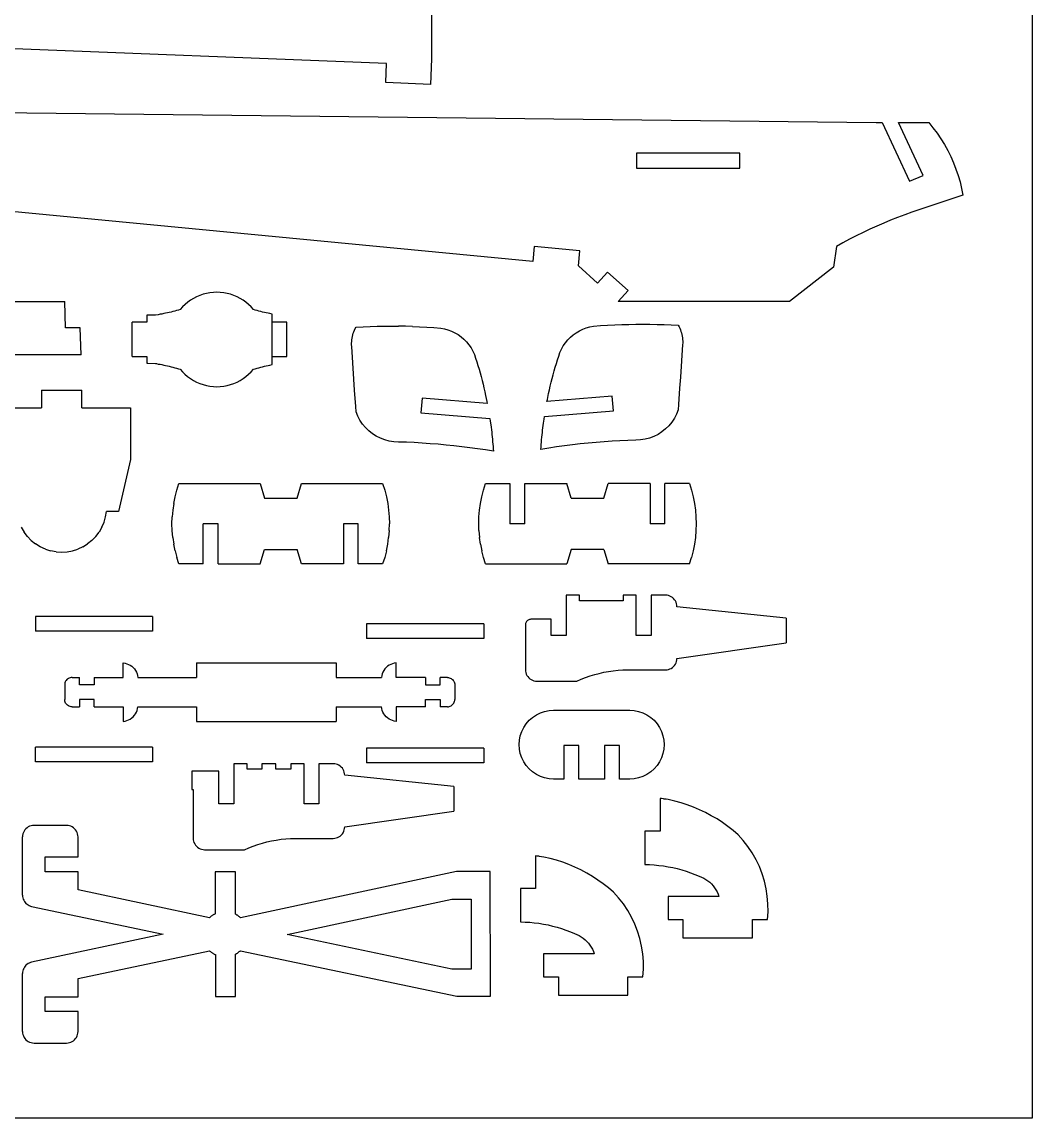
# Model space of a CAD drawing. Extents: x -291 to 291, y -218 to 218.
# Drawn here: x 83.9 to 290.6, y -217.8 to 6.7 of the extents above; entities that cross this region are included whole.
import ezdxf

# ---------------------------------------------------------------- set-up
doc = ezdxf.new("R2010")
doc.units = 0
doc.header["$MEASUREMENT"] = 0
doc.layers.get('0').update_dxf_attribs({"linetype": 'CONTINUOUS'})

msp = doc.modelspace()

# ---------------------------------------------------------------- linework, layer by layer
for p, q in [((290.58, 217.75), (290.58, -217.75)), ((167.69, 29.18), (167.69, -0.9)), ((158.49, -1.84), (-33.86, 5.8)), ((158.33, -5.76), (158.49, -1.84)), ((167.69, -0.9), (167.48, -6.12)), ((167.48, -6.12), (158.33, -5.76)), ((-23.61, -10.68), (258.7, -13.94)), ((258.7, -13.94), (259.88, -13.94)), ((259.88, -13.94), (265.48, -25.97)), ((263.22, -13.94), (269.42, -13.94)), ((268.28, -24.81), (263.22, -13.94)), ((269.42, -13.94), (270.3, -15.01)), ((270.3, -15.01), (271.13, -16.12)), ((271.13, -16.12), (271.92, -17.26)), ((271.92, -17.26), (272.64, -18.44)), ((272.64, -18.44), (273.32, -19.66)), ((273.32, -19.66), (273.94, -20.9)), ((209.65, -20.21), (209.65, -23.27)), ((230.8, -20.21), (209.65, -20.21)), ((230.8, -23.27), (230.8, -20.21)), ((273.94, -20.9), (274.5, -22.17)), ((274.5, -22.17), (275.01, -23.46)), ((209.65, -23.27), (230.8, -23.27)), ((275.01, -23.46), (275.46, -24.77)), ((265.48, -25.97), (268.28, -24.81)), ((275.46, -24.77), (275.84, -26.1)), ((275.84, -26.1), (276.17, -27.45)), ((188.39, -42.38), (29.76, -27.18)), ((276.44, -28.81), (267.42, -31.81)), ((276.17, -27.45), (276.44, -28.81)), ((263.07, -33.37), (261.63, -33.94)), ((264.51, -32.83), (263.07, -33.37)), ((265.96, -32.31), (264.51, -32.83)), ((267.42, -31.81), (265.96, -32.31)), ((257.39, -35.78), (256, -36.43)), ((258.8, -35.14), (257.39, -35.78)), ((260.21, -34.53), (258.8, -35.14)), ((261.63, -33.94), (260.21, -34.53)), ((253.24, -37.82), (251.88, -38.54)), ((254.61, -37.11), (253.24, -37.82)), ((256, -36.43), (254.61, -37.11)), ((188.68, -39.34), (188.39, -42.38)), ((198.04, -40.23), (188.68, -39.34)), ((197.75, -43.28), (198.04, -40.23)), ((250.53, -39.28), (249.93, -43.57)), ((251.88, -38.54), (250.53, -39.28)), ((201.68, -46.81), (197.75, -43.28)), ((203.72, -44.54), (201.68, -46.81)), ((207.92, -48.31), (203.72, -44.54)), ((249.93, -43.57), (240.93, -50.59)), ((120.25, -49.32), (119.6, -49.6)), ((120.93, -49.09), (120.25, -49.32)), ((121.62, -48.91), (120.93, -49.09)), ((122.32, -48.78), (121.62, -48.91)), ((123.03, -48.7), (122.32, -48.78)), ((123.74, -48.67), (123.03, -48.7)), ((124.46, -48.7), (123.74, -48.67)), ((125.17, -48.78), (124.46, -48.7)), ((125.87, -48.91), (125.17, -48.78)), ((126.56, -49.09), (125.87, -48.91)), ((127.23, -49.32), (126.56, -49.09)), ((127.89, -49.6), (127.23, -49.32)), ((205.87, -50.59), (207.92, -48.31)), ((59.82, -50.56), (92.63, -50.6)), ((92.79, -55.97), (92.63, -50.6)), ((117.24, -51.19), (116.73, -51.69)), ((117.78, -50.73), (117.24, -51.19)), ((118.36, -50.31), (117.78, -50.73)), ((118.97, -49.93), (118.36, -50.31)), ((119.6, -49.6), (118.97, -49.93)), ((128.52, -49.93), (127.89, -49.6)), ((129.13, -50.31), (128.52, -49.93)), ((129.7, -50.73), (129.13, -50.31)), ((130.25, -51.19), (129.7, -50.73)), ((130.76, -51.69), (130.25, -51.19)), ((240.93, -50.59), (205.87, -50.59)), ((109.64, -53.36), (109.44, -53.38)), ((109.44, -53.38), (109.44, -54.81)), ((111.2, -53.35), (109.64, -53.36)), ((111.75, -53.27), (111.2, -53.35)), ((112.13, -53.2), (111.75, -53.27)), ((112.51, -53.14), (112.13, -53.2)), ((112.89, -53.06), (112.51, -53.14)), ((113.27, -52.99), (112.89, -53.06)), ((113.64, -52.91), (113.27, -52.99)), ((114.02, -52.82), (113.64, -52.91)), ((114.39, -52.73), (114.02, -52.82)), ((114.77, -52.64), (114.39, -52.73)), ((115.14, -52.54), (114.77, -52.64)), ((115.51, -52.44), (115.14, -52.54)), ((115.88, -52.33), (115.51, -52.44)), ((116.25, -52.22), (115.88, -52.33)), ((116.73, -51.69), (116.25, -52.22)), ((131.23, -52.22), (130.76, -51.69)), ((131.6, -52.33), (131.23, -52.22)), ((131.97, -52.44), (131.6, -52.33)), ((132.34, -52.54), (131.97, -52.44)), ((132.72, -52.64), (132.34, -52.54)), ((133.09, -52.73), (132.72, -52.64)), ((133.47, -52.82), (133.09, -52.73)), ((133.84, -52.91), (133.47, -52.82)), ((134.22, -52.99), (133.84, -52.91)), ((134.6, -53.06), (134.22, -52.99)), ((135.07, -53.15), (134.6, -53.06)), ((135.07, -54.81), (135.07, -53.15)), ((95.8, -55.98), (92.79, -55.97)), ((95.96, -61.52), (95.8, -55.98)), ((109.44, -54.81), (106.44, -54.81)), ((106.44, -61.86), (106.44, -54.81)), ((138.07, -54.81), (135.07, -54.81)), ((135.07, -61.86), (135.07, -54.81)), ((138.07, -61.86), (138.07, -54.81)), ((152.07, -56.12), (152.23, -55.82)), ((152.23, -55.82), (153.68, -55.75)), ((153.68, -55.75), (155.12, -55.69)), ((155.12, -55.69), (156.57, -55.65)), ((156.57, -55.65), (158.01, -55.63)), ((158.01, -55.63), (159.46, -55.62)), ((159.46, -55.62), (160.91, -55.63)), ((162.35, -55.65), (160.91, -55.63)), ((163.8, -55.69), (162.35, -55.65)), ((163.8, -55.69), (165.24, -55.75)), ((165.24, -55.75), (166.69, -55.82)), ((166.69, -55.82), (168.13, -55.91)), ((168.13, -55.91), (169.57, -56.02)), ((169.57, -56.02), (170.32, -56.16)), ((198.64, -56.24), (199.35, -55.97)), ((199.35, -55.97), (200.08, -55.77)), ((200.08, -55.77), (200.83, -55.63)), ((200.83, -55.63), (202.27, -55.52)), ((202.27, -55.52), (203.72, -55.43)), ((203.72, -55.43), (205.16, -55.36)), ((205.16, -55.36), (206.61, -55.3)), ((206.61, -55.3), (208.05, -55.26)), ((208.05, -55.26), (209.5, -55.23)), ((209.5, -55.23), (210.94, -55.23)), ((210.94, -55.23), (212.39, -55.23)), ((212.39, -55.23), (213.84, -55.26)), ((213.84, -55.26), (215.28, -55.3)), ((215.28, -55.3), (216.73, -55.35)), ((216.73, -55.35), (218.17, -55.43)), ((218.17, -55.43), (218.33, -55.73)), ((218.33, -55.73), (218.48, -56.04)), ((218.48, -56.04), (218.61, -56.36)), ((151.37, -58.42), (151.42, -58.08)), ((151.42, -58.08), (151.49, -57.74)), ((151.49, -57.74), (151.57, -57.41)), ((151.57, -57.41), (151.67, -57.08)), ((151.67, -57.08), (151.79, -56.75)), ((151.79, -56.75), (151.92, -56.43)), ((151.92, -56.43), (152.07, -56.12)), ((170.32, -56.16), (171.05, -56.36)), ((171.05, -56.36), (171.77, -56.63)), ((171.77, -56.63), (172.45, -56.96)), ((172.45, -56.96), (173.11, -57.35)), ((173.11, -57.35), (173.73, -57.79)), ((173.73, -57.79), (174.31, -58.29)), ((174.31, -58.29), (174.84, -58.83)), ((195.56, -58.44), (196.1, -57.89)), ((196.1, -57.89), (196.68, -57.4)), ((196.68, -57.4), (197.3, -56.96)), ((197.3, -56.96), (197.95, -56.57)), ((197.95, -56.57), (198.64, -56.24)), ((218.61, -56.36), (218.73, -56.69)), ((218.73, -56.69), (218.83, -57.02)), ((218.83, -57.02), (218.92, -57.35)), ((218.92, -57.35), (218.98, -57.69)), ((218.98, -57.69), (219.03, -58.03)), ((219.03, -58.03), (219.07, -58.38)), ((151.32, -59.11), (151.34, -58.77)), ((151.32, -59.46), (151.32, -59.11)), ((151.34, -59.8), (151.32, -59.46)), ((151.34, -58.77), (151.37, -58.42)), ((151.57, -63.14), (151.34, -59.8)), ((174.84, -58.83), (175.32, -59.42)), ((175.32, -59.42), (175.76, -60.04)), ((175.76, -60.04), (176.13, -60.71)), ((193.96, -61.01), (194.27, -60.31)), ((194.27, -60.31), (194.65, -59.65)), ((194.65, -59.65), (195.08, -59.02)), ((195.08, -59.02), (195.56, -58.44)), ((219.07, -59.41), (218.83, -62.75)), ((219.07, -58.38), (219.09, -58.72)), ((219.09, -59.07), (219.07, -59.41)), ((219.09, -58.72), (219.09, -59.07)), ((95.96, -61.52), (56.5, -61.48)), ((106.44, -61.86), (109.44, -61.86)), ((109.44, -61.86), (109.44, -63.19)), ((135.07, -63.48), (135.07, -61.86)), ((135.07, -61.86), (138.07, -61.86)), ((176.13, -60.71), (176.45, -61.4)), ((176.45, -61.4), (176.7, -62.15)), ((176.7, -62.15), (176.94, -62.91)), ((193.23, -63.28), (193.46, -62.52)), ((193.46, -62.52), (193.71, -61.76)), ((193.71, -61.76), (193.96, -61.01)), ((218.83, -62.75), (218.61, -66.09)), ((109.44, -63.19), (109.65, -63.23)), ((109.65, -63.23), (111.2, -63.24)), ((111.2, -63.24), (111.41, -63.29)), ((111.41, -63.29), (111.75, -63.37)), ((111.75, -63.37), (112.13, -63.43)), ((112.13, -63.43), (112.51, -63.5)), ((112.51, -63.5), (112.89, -63.58)), ((112.89, -63.58), (113.26, -63.65)), ((113.26, -63.65), (113.64, -63.74)), ((113.64, -63.74), (114.02, -63.83)), ((114.02, -63.83), (114.39, -63.92)), ((114.39, -63.92), (114.77, -64.01)), ((114.77, -64.01), (115.14, -64.12)), ((115.14, -64.12), (115.51, -64.22)), ((115.51, -64.22), (115.88, -64.33)), ((115.88, -64.33), (116.25, -64.45)), ((116.25, -64.45), (116.72, -64.98)), ((116.72, -64.98), (117.23, -65.48)), ((130.26, -65.48), (130.77, -64.98)), ((130.77, -64.98), (131.24, -64.45)), ((131.24, -64.45), (131.61, -64.33)), ((131.61, -64.33), (131.98, -64.22)), ((131.98, -64.22), (132.35, -64.12)), ((132.35, -64.12), (132.72, -64.01)), ((132.72, -64.01), (133.09, -63.92)), ((133.09, -63.92), (133.47, -63.83)), ((133.47, -63.83), (133.84, -63.74)), ((133.84, -63.74), (134.22, -63.65)), ((134.22, -63.65), (134.6, -63.58)), ((134.6, -63.58), (135.07, -63.48)), ((151.8, -66.48), (151.57, -63.14)), ((176.94, -62.91), (177.17, -63.67)), ((177.17, -63.67), (177.4, -64.43)), ((177.4, -64.43), (177.62, -65.2)), ((192.57, -65.57), (192.79, -64.8)), ((192.79, -64.8), (193, -64.04)), ((193, -64.04), (193.23, -63.28)), ((117.23, -65.48), (117.77, -65.94)), ((117.77, -65.94), (118.35, -66.36)), ((118.35, -66.36), (118.96, -66.74)), ((118.96, -66.74), (119.59, -67.07)), ((119.59, -67.07), (120.25, -67.35)), ((127.24, -67.35), (127.89, -67.07)), ((127.89, -67.07), (128.53, -66.74)), ((128.53, -66.74), (129.13, -66.36)), ((129.13, -66.36), (129.71, -65.94)), ((129.71, -65.94), (130.26, -65.48)), ((151.95, -68.71), (151.8, -66.48)), ((177.62, -65.2), (177.83, -65.96)), ((177.83, -65.96), (178.03, -66.73)), ((178.03, -66.73), (178.23, -67.5)), ((191.99, -67.88), (192.18, -67.11)), ((192.18, -67.11), (192.37, -66.34)), ((192.37, -66.34), (192.57, -65.57)), ((218.61, -66.09), (218.46, -68.31)), ((87.85, -68.71), (96.12, -68.71)), ((87.85, -68.71), (87.85, -72.37)), ((96.12, -72.37), (96.12, -68.71)), ((120.25, -67.35), (120.93, -67.59)), ((120.93, -67.59), (121.62, -67.77)), ((121.62, -67.77), (122.32, -67.9)), ((122.32, -67.9), (123.03, -67.98)), ((123.03, -67.98), (123.74, -68.01)), ((123.74, -68.01), (124.46, -67.98)), ((124.46, -67.98), (125.17, -67.9)), ((125.17, -67.9), (125.87, -67.77)), ((125.87, -67.77), (126.56, -67.59)), ((126.56, -67.59), (127.24, -67.35)), ((152.16, -72.04), (151.95, -68.71)), ((178.23, -67.5), (178.41, -68.27)), ((178.41, -68.27), (178.59, -69.05)), ((178.59, -69.05), (178.76, -69.82)), ((191.39, -70.63), (191.64, -69.43)), ((191.64, -69.43), (191.81, -68.66)), ((191.81, -68.66), (191.99, -67.88)), ((218.46, -68.31), (218.24, -71.65)), ((165.75, -70.35), (165.5, -73.36)), ((179.1, -71.44), (165.75, -70.35)), ((178.76, -69.82), (179.02, -71.02)), ((179.02, -71.02), (179.1, -71.44)), ((204.66, -69.96), (191.3, -71.05)), ((191.3, -71.05), (191.39, -70.63)), ((204.91, -72.97), (204.66, -69.96)), ((218.24, -71.65), (218.17, -72.77)), ((77.88, -72.37), (87.85, -72.37)), ((96.12, -72.37), (106.08, -72.37)), ((106.08, -72.37), (106.08, -82.95)), ((152.23, -73.16), (152.16, -72.04)), ((152.58, -74.04), (152.23, -73.16)), ((153.02, -74.88), (152.58, -74.04)), ((165.5, -73.36), (179.63, -74.52)), ((190.78, -74.13), (204.91, -72.97)), ((217.82, -73.65), (217.38, -74.48)), ((218.17, -72.77), (217.82, -73.65)), ((153.55, -75.67), (153.02, -74.88)), ((154.15, -76.4), (153.55, -75.67)), ((179.63, -74.52), (179.71, -75.08)), ((179.71, -75.08), (179.81, -75.84)), ((179.81, -75.84), (179.87, -76.33)), ((190.47, -76.43), (190.53, -75.94)), ((190.53, -75.94), (190.6, -75.45)), ((190.6, -75.45), (190.7, -74.68)), ((190.7, -74.68), (190.78, -74.13)), ((216.25, -76), (215.58, -76.67)), ((216.86, -75.27), (216.25, -76)), ((217.38, -74.48), (216.86, -75.27)), ((154.83, -77.06), (154.15, -76.4)), ((155.57, -77.65), (154.83, -77.06)), ((156.37, -78.16), (155.57, -77.65)), ((157.22, -78.58), (156.37, -78.16)), ((179.87, -76.33), (179.93, -76.82)), ((179.93, -76.82), (179.99, -77.31)), ((179.99, -77.31), (180.04, -77.8)), ((180.04, -77.8), (180.1, -78.29)), ((180.1, -78.29), (180.14, -78.78)), ((190.22, -78.87), (190.26, -78.38)), ((190.26, -78.38), (190.31, -77.89)), ((190.31, -77.89), (190.36, -77.4)), ((190.36, -77.4), (190.41, -76.92)), ((190.41, -76.92), (190.47, -76.43)), ((212.3, -78.52), (211.38, -78.76)), ((213.19, -78.19), (212.3, -78.52)), ((214.04, -77.77), (213.19, -78.19)), ((214.84, -77.26), (214.04, -77.77)), ((215.58, -76.67), (214.84, -77.26)), ((158.1, -78.91), (157.22, -78.58)), ((159.02, -79.15), (158.1, -78.91)), ((159.96, -79.29), (159.02, -79.15)), ((160.9, -79.34), (159.96, -79.29)), ((162.53, -79.39), (160.9, -79.34)), ((164.16, -79.47), (162.53, -79.39)), ((165.78, -79.57), (164.16, -79.47)), ((167.41, -79.68), (165.78, -79.57)), ((169.03, -79.81), (167.41, -79.68)), ((170.65, -79.96), (169.03, -79.81)), ((172.27, -80.13), (170.65, -79.96)), ((173.89, -80.31), (172.27, -80.13)), ((175.5, -80.51), (173.89, -80.31)), ((177.12, -80.73), (175.5, -80.51)), ((178.73, -80.97), (177.12, -80.73)), ((180.14, -78.78), (180.19, -79.27)), ((180.19, -79.27), (180.23, -79.76)), ((180.23, -79.76), (180.27, -80.25)), ((180.27, -80.25), (180.3, -80.74)), ((180.3, -80.74), (180.34, -81.23)), ((190.07, -80.84), (190.1, -80.35)), ((191.68, -80.58), (190.07, -80.84)), ((190.1, -80.35), (190.14, -79.85)), ((190.14, -79.85), (190.18, -79.36)), ((190.18, -79.36), (190.22, -78.87)), ((193.29, -80.34), (191.68, -80.58)), ((194.9, -80.12), (193.29, -80.34)), ((196.52, -79.92), (194.9, -80.12)), ((198.13, -79.73), (196.52, -79.92)), ((199.75, -79.57), (198.13, -79.73)), ((201.38, -79.42), (199.75, -79.57)), ((203, -79.29), (201.38, -79.42)), ((204.62, -79.18), (203, -79.29)), ((206.25, -79.08), (204.62, -79.18)), ((207.87, -79), (206.25, -79.08)), ((209.5, -78.94), (207.87, -79)), ((210.45, -78.9), (209.5, -78.94)), ((211.38, -78.76), (210.45, -78.9)), ((106.08, -82.95), (103.62, -93.54)), ((180.34, -81.23), (178.73, -80.97)), ((115.19, -90.54), (115.53, -89.19)), ((115.53, -89.19), (115.95, -87.86)), ((115.95, -87.86), (132.59, -87.86)), ((132.59, -87.86), (133.48, -90.81)), ((140.16, -90.81), (141.04, -87.86)), ((141.04, -87.86), (157.68, -87.86)), ((157.68, -87.86), (158.1, -89.19)), ((158.1, -89.19), (158.45, -90.54)), ((177.95, -90.54), (178.3, -89.19)), ((178.3, -89.19), (178.71, -87.86)), ((178.71, -87.86), (183.71, -87.86)), ((183.71, -87.86), (183.71, -96.09)), ((186.76, -96.09), (186.76, -87.86)), ((186.76, -87.86), (195.36, -87.86)), ((196.24, -90.81), (195.36, -87.86)), ((202.92, -90.81), (203.8, -87.86)), ((212.4, -87.86), (203.8, -87.86)), ((212.4, -87.86), (212.4, -96.09)), ((215.45, -96.09), (215.45, -87.86)), ((220.45, -87.86), (215.45, -87.86)), ((220.45, -87.86), (220.86, -89.19)), ((220.86, -89.19), (221.21, -90.54)), ((114.92, -91.91), (114.73, -93.3)), ((114.92, -91.91), (115.19, -90.54)), ((133.48, -90.81), (140.16, -90.81)), ((158.45, -90.54), (158.72, -91.91)), ((158.72, -91.91), (158.91, -93.3)), ((177.49, -93.3), (177.68, -91.91)), ((177.68, -91.91), (177.95, -90.54)), ((196.24, -90.81), (202.92, -90.81)), ((221.21, -90.54), (221.48, -91.91)), ((221.48, -91.91), (221.67, -93.3)), ((100.97, -94.66), (101.15, -93.54)), ((103.62, -93.54), (101.15, -93.54)), ((114.73, -93.3), (114.61, -94.69)), ((158.91, -93.3), (159.02, -94.69)), ((177.37, -94.69), (177.49, -93.3)), ((221.67, -93.3), (221.79, -94.69)), ((100.22, -96.8), (100.66, -95.75)), ((100.66, -95.75), (100.97, -94.66)), ((114.57, -96.08), (114.61, -94.69)), ((114.61, -97.48), (114.57, -96.08)), ((124, -96.07), (120.95, -96.07)), ((120.95, -104.31), (120.95, -96.07)), ((124, -104.31), (124, -96.07)), ((149.64, -96.07), (149.64, -104.31)), ((152.69, -96.07), (149.64, -96.07)), ((152.69, -104.31), (152.69, -96.07)), ((159.02, -94.69), (159.06, -96.08)), ((159.02, -97.48), (159.06, -96.08)), ((177.33, -96.08), (177.37, -94.69)), ((177.37, -97.48), (177.33, -96.08)), ((186.76, -96.09), (183.71, -96.09)), ((215.45, -96.09), (212.4, -96.09)), ((221.79, -94.69), (221.83, -96.08)), ((221.83, -96.08), (221.79, -97.48)), ((83.73, -96.8), (84.3, -97.78)), ((84.98, -98.68), (84.3, -97.78)), ((84.98, -98.68), (85.77, -99.5)), ((98.18, -99.5), (98.97, -98.68)), ((98.97, -98.68), (99.65, -97.78)), ((100.22, -96.8), (99.65, -97.78)), ((114.73, -98.87), (114.61, -97.48)), ((159.02, -97.48), (158.91, -98.87)), ((177.37, -97.48), (177.49, -98.87)), ((221.79, -97.48), (221.67, -98.87)), ((85.77, -99.5), (86.65, -100.21)), ((87.62, -100.8), (86.65, -100.21)), ((88.65, -101.28), (87.62, -100.8)), ((96.33, -100.8), (95.3, -101.28)), ((96.33, -100.8), (97.3, -100.21)), ((98.18, -99.5), (97.3, -100.21)), ((114.73, -98.87), (114.92, -100.25)), ((115.19, -101.62), (114.92, -100.25)), ((158.45, -101.62), (158.72, -100.25)), ((158.72, -100.25), (158.91, -98.87)), ((177.68, -100.25), (177.49, -98.87)), ((177.68, -100.25), (177.95, -101.62)), ((221.48, -100.25), (221.21, -101.62)), ((221.67, -98.87), (221.48, -100.25)), ((88.65, -101.28), (89.73, -101.62)), ((90.84, -101.83), (89.73, -101.62)), ((90.84, -101.83), (91.98, -101.9)), ((91.98, -101.9), (93.11, -101.83)), ((93.11, -101.83), (94.22, -101.62)), ((94.22, -101.62), (95.3, -101.28)), ((115.19, -101.62), (115.53, -102.98)), ((115.95, -104.31), (115.53, -102.98)), ((132.59, -104.31), (133.48, -101.35)), ((133.48, -101.35), (140.16, -101.35)), ((141.04, -104.31), (140.16, -101.35)), ((158.1, -102.98), (157.68, -104.31)), ((158.45, -101.62), (158.1, -102.98)), ((178.3, -102.98), (177.95, -101.62)), ((178.71, -104.31), (178.3, -102.98)), ((196.24, -101.35), (195.36, -104.31)), ((202.92, -101.35), (196.24, -101.35)), ((202.92, -101.35), (203.8, -104.31)), ((220.45, -104.31), (220.86, -102.98)), ((221.21, -101.62), (220.86, -102.98)), ((120.95, -104.31), (115.95, -104.31)), ((124, -104.31), (132.59, -104.31)), ((149.64, -104.31), (141.04, -104.31)), ((157.68, -104.31), (152.69, -104.31)), ((178.71, -104.31), (195.36, -104.31)), ((220.45, -104.31), (203.8, -104.31)), ((197.94, -110.7), (195.22, -110.7)), ((195.22, -110.7), (195.22, -118.93)), ((197.94, -111.85), (197.94, -110.7)), ((206.87, -111.85), (197.94, -111.85)), ((209.59, -110.7), (206.87, -110.7)), ((206.87, -110.7), (206.87, -111.85)), ((209.59, -118.93), (209.59, -110.7)), ((215.56, -110.7), (212.62, -110.7)), ((212.62, -110.7), (212.62, -118.93)), ((215.87, -110.72), (215.56, -110.7)), ((216.17, -110.78), (215.87, -110.72)), ((216.46, -110.88), (216.17, -110.78)), ((216.74, -111.02), (216.46, -110.88)), ((216.99, -111.19), (216.74, -111.02)), ((217.22, -111.39), (216.99, -111.19)), ((217.43, -111.62), (217.22, -111.39)), ((217.6, -111.88), (217.43, -111.62)), ((217.73, -112.15), (217.6, -111.88)), ((217.83, -112.44), (217.73, -112.15)), ((217.89, -112.74), (217.83, -112.44)), ((217.91, -113.05), (217.89, -112.74)), ((240.24, -115.4), (217.91, -113.05)), ((110.61, -115.05), (86.61, -115.05)), ((86.61, -115.05), (86.61, -118.05)), ((110.61, -115.05), (110.61, -118.05)), ((178.36, -116.55), (154.36, -116.55)), ((154.36, -116.55), (154.36, -119.55)), ((178.36, -116.55), (178.36, -119.55)), ((186.9, -116.62), (186.89, -116.75)), ((186.93, -116.47), (186.9, -116.62)), ((186.98, -116.33), (186.93, -116.47)), ((187.04, -116.2), (186.98, -116.33)), ((187.12, -116.08), (187.04, -116.2)), ((187.22, -115.97), (187.12, -116.08)), ((187.33, -115.87), (187.22, -115.97)), ((187.46, -115.79), (187.33, -115.87)), ((187.59, -115.72), (187.46, -115.79)), ((187.73, -115.67), (187.59, -115.72)), ((187.87, -115.65), (187.73, -115.67)), ((188.02, -115.64), (187.87, -115.65)), ((192.18, -115.64), (188.02, -115.64)), ((192.18, -118.93), (192.18, -115.64)), ((240.24, -115.4), (240.24, -120.44)), ((110.61, -118.05), (86.61, -118.05)), ((186.89, -116.75), (186.89, -125.95)), ((195.22, -118.93), (192.18, -118.93)), ((212.62, -118.93), (209.59, -118.93)), ((178.36, -119.55), (154.36, -119.55)), ((217.91, -123.64), (240.24, -120.44)), ((104.61, -124.55), (104.98, -124.61)), ((104.61, -127.55), (104.61, -124.55)), ((104.98, -124.61), (105.35, -124.72)), ((105.35, -124.72), (105.7, -124.86)), ((105.7, -124.86), (106.04, -125.04)), ((106.04, -125.04), (106.35, -125.26)), ((106.35, -125.26), (106.64, -125.52)), ((106.64, -125.52), (106.89, -125.8)), ((119.56, -124.55), (148.19, -124.55)), ((119.56, -124.55), (119.56, -127.55)), ((148.19, -124.55), (148.19, -127.55)), ((158.4, -125.52), (158.15, -125.8)), ((158.69, -125.26), (158.4, -125.52)), ((159, -125.04), (158.69, -125.26)), ((159.34, -124.86), (159, -125.04)), ((159.69, -124.72), (159.34, -124.86)), ((160.06, -124.61), (159.69, -124.72)), ((160.43, -124.55), (160.06, -124.61)), ((160.43, -127.55), (160.43, -124.55)), ((216.74, -125.68), (216.99, -125.51)), ((216.99, -125.51), (217.22, -125.3)), ((217.22, -125.3), (217.43, -125.07)), ((217.43, -125.07), (217.6, -124.82)), ((217.6, -124.82), (217.73, -124.54)), ((217.73, -124.54), (217.83, -124.25)), ((217.83, -124.25), (217.89, -123.95)), ((217.89, -123.95), (217.91, -123.64)), ((93.19, -127.86), (93.05, -127.99)), ((93.36, -127.75), (93.19, -127.86)), ((93.53, -127.66), (93.36, -127.75)), ((93.72, -127.6), (93.53, -127.66)), ((93.91, -127.56), (93.72, -127.6)), ((94.11, -127.55), (93.91, -127.56)), ((94.11, -127.55), (95.61, -127.55)), ((95.61, -129.05), (95.61, -127.55)), ((98.61, -127.55), (104.61, -127.55)), ((98.61, -127.55), (98.61, -129.05)), ((106.89, -125.8), (107.11, -126.12)), ((107.11, -126.12), (107.29, -126.45)), ((107.29, -126.45), (107.44, -126.8)), ((107.44, -126.8), (107.54, -127.17)), ((107.54, -127.17), (107.61, -127.55)), ((107.61, -127.55), (119.56, -127.55)), ((148.19, -127.55), (157.43, -127.55)), ((157.5, -127.17), (157.43, -127.55)), ((157.6, -126.8), (157.5, -127.17)), ((157.74, -126.45), (157.6, -126.8)), ((157.93, -126.12), (157.74, -126.45)), ((158.15, -125.8), (157.93, -126.12)), ((166.43, -127.55), (160.43, -127.55)), ((166.43, -127.55), (166.43, -129.05)), ((170.93, -127.55), (169.43, -127.55)), ((169.43, -129.05), (169.43, -127.55)), ((170.93, -127.55), (171.13, -127.56)), ((171.13, -127.56), (171.32, -127.6)), ((171.32, -127.6), (171.51, -127.66)), ((171.51, -127.66), (171.68, -127.75)), ((171.68, -127.75), (171.85, -127.86)), ((171.85, -127.86), (171.99, -127.99)), ((186.89, -125.95), (186.91, -126.26)), ((186.91, -126.26), (186.97, -126.56)), ((186.97, -126.56), (187.07, -126.85)), ((187.07, -126.85), (187.21, -127.12)), ((187.21, -127.12), (187.38, -127.38)), ((187.38, -127.38), (187.58, -127.61)), ((187.58, -127.61), (187.81, -127.81)), ((187.81, -127.81), (188.07, -127.98)), ((197.41, -128.3), (198.31, -127.91)), ((198.31, -127.91), (199.21, -127.56)), ((199.21, -127.56), (200.13, -127.24)), ((200.13, -127.24), (201.07, -126.95)), ((201.07, -126.95), (202.01, -126.7)), ((202.01, -126.7), (202.96, -126.49)), ((202.96, -126.49), (203.92, -126.32)), ((203.92, -126.32), (204.88, -126.18)), ((204.88, -126.18), (205.85, -126.07)), ((205.85, -126.07), (206.82, -126.01)), ((206.82, -126.01), (207.79, -125.98)), ((207.79, -125.98), (208.77, -125.99)), ((208.77, -125.99), (215.56, -125.99)), ((215.56, -125.99), (215.87, -125.97)), ((215.87, -125.97), (216.17, -125.91)), ((216.17, -125.91), (216.46, -125.81)), ((216.46, -125.81), (216.74, -125.68)), ((92.62, -128.85), (92.61, -129.05)), ((92.61, -129.05), (92.61, -132.05)), ((92.66, -128.66), (92.62, -128.85)), ((92.72, -128.47), (92.66, -128.66)), ((92.81, -128.3), (92.72, -128.47)), ((92.92, -128.14), (92.81, -128.3)), ((93.05, -127.99), (92.92, -128.14)), ((98.61, -129.05), (95.61, -129.05)), ((166.43, -129.05), (169.43, -129.05)), ((171.99, -127.99), (172.12, -128.14)), ((172.12, -128.14), (172.23, -128.3)), ((172.23, -128.3), (172.32, -128.47)), ((172.32, -128.47), (172.38, -128.66)), ((172.38, -128.66), (172.42, -128.85)), ((172.42, -128.85), (172.43, -129.05)), ((172.43, -129.05), (172.43, -132.05)), ((188.07, -127.98), (188.34, -128.12)), ((188.34, -128.12), (188.63, -128.22)), ((188.63, -128.22), (188.94, -128.28)), ((188.94, -128.28), (189.24, -128.3)), ((189.24, -128.3), (197.41, -128.3)), ((92.62, -132.24), (92.61, -132.05)), ((92.66, -132.43), (92.62, -132.24)), ((95.61, -132.05), (95.61, -133.55)), ((98.61, -132.05), (95.61, -132.05)), ((98.61, -133.55), (98.61, -132.05)), ((166.43, -133.55), (166.43, -132.05)), ((166.43, -132.05), (169.43, -132.05)), ((169.43, -132.05), (169.43, -133.55)), ((172.38, -132.43), (172.42, -132.24)), ((172.42, -132.24), (172.43, -132.05)), ((92.72, -132.62), (92.66, -132.43)), ((92.81, -132.8), (92.72, -132.62)), ((92.92, -132.96), (92.81, -132.8)), ((93.05, -133.11), (92.92, -132.96)), ((93.19, -133.24), (93.05, -133.11)), ((93.36, -133.35), (93.19, -133.24)), ((93.53, -133.43), (93.36, -133.35)), ((93.72, -133.49), (93.53, -133.43)), ((93.91, -133.53), (93.72, -133.49)), ((94.11, -133.55), (93.91, -133.53)), ((94.11, -133.55), (95.61, -133.55)), ((98.61, -133.55), (104.61, -133.55)), ((104.61, -133.55), (104.61, -136.55)), ((107.11, -134.98), (107.29, -134.64)), ((107.29, -134.64), (107.44, -134.29)), ((107.44, -134.29), (107.54, -133.92)), ((107.54, -133.92), (107.61, -133.55)), ((107.61, -133.55), (119.56, -133.55)), ((119.56, -133.55), (119.56, -136.55)), ((148.19, -133.55), (148.19, -136.55)), ((148.19, -133.55), (157.43, -133.55)), ((157.5, -133.92), (157.43, -133.55)), ((157.6, -134.29), (157.5, -133.92)), ((157.74, -134.64), (157.6, -134.29)), ((157.93, -134.98), (157.74, -134.64)), ((160.43, -133.55), (160.43, -136.55)), ((166.43, -133.55), (160.43, -133.55)), ((170.93, -133.55), (169.43, -133.55)), ((170.93, -133.55), (171.13, -133.53)), ((171.13, -133.53), (171.32, -133.49)), ((171.32, -133.49), (171.51, -133.43)), ((171.51, -133.43), (171.68, -133.35)), ((171.68, -133.35), (171.85, -133.24)), ((171.85, -133.24), (171.99, -133.11)), ((171.99, -133.11), (172.12, -132.96)), ((172.12, -132.96), (172.23, -132.8)), ((172.23, -132.8), (172.32, -132.62)), ((172.32, -132.62), (172.38, -132.43)), ((189.95, -134.79), (190.83, -134.49)), ((190.83, -134.49), (191.73, -134.31)), ((191.73, -134.31), (192.65, -134.25)), ((192.65, -134.25), (208.24, -134.25)), ((208.24, -134.25), (209.16, -134.31)), ((209.16, -134.31), (210.06, -134.49)), ((210.06, -134.49), (210.93, -134.79)), ((104.61, -136.55), (104.98, -136.48)), ((104.98, -136.48), (105.35, -136.38)), ((105.35, -136.38), (105.7, -136.24)), ((105.7, -136.24), (106.04, -136.05)), ((106.04, -136.05), (106.35, -135.83)), ((106.35, -135.83), (106.64, -135.58)), ((106.64, -135.58), (106.89, -135.29)), ((106.89, -135.29), (107.11, -134.98)), ((119.56, -136.55), (148.19, -136.55)), ((158.15, -135.29), (157.93, -134.98)), ((158.4, -135.58), (158.15, -135.29)), ((158.69, -135.83), (158.4, -135.58)), ((159, -136.05), (158.69, -135.83)), ((159.34, -136.24), (159, -136.05)), ((159.69, -136.38), (159.34, -136.24)), ((160.06, -136.48), (159.69, -136.38)), ((160.43, -136.55), (160.06, -136.48)), ((187.06, -137.01), (187.67, -136.31)), ((187.67, -136.31), (188.36, -135.71)), ((188.36, -135.71), (189.13, -135.19)), ((189.13, -135.19), (189.95, -134.79)), ((210.93, -134.79), (211.76, -135.19)), ((211.76, -135.19), (212.53, -135.71)), ((212.53, -135.71), (213.22, -136.31)), ((213.22, -136.31), (213.83, -137.01)), ((185.84, -139.47), (186.14, -138.6)), ((186.14, -138.6), (186.55, -137.77)), ((186.55, -137.77), (187.06, -137.01)), ((213.83, -137.01), (214.34, -137.77)), ((214.34, -137.77), (214.75, -138.6)), ((214.75, -138.6), (215.05, -139.47)), ((185.6, -141.3), (185.66, -140.38)), ((185.66, -142.22), (185.6, -141.3)), ((185.66, -140.38), (185.84, -139.47)), ((215.05, -139.47), (215.23, -140.38)), ((215.23, -140.38), (215.29, -141.3)), ((215.29, -141.3), (215.23, -142.22)), ((110.61, -141.8), (86.61, -141.8)), ((86.61, -144.8), (86.61, -141.8)), ((110.61, -141.8), (110.61, -144.8)), ((178.36, -142.05), (154.36, -142.05)), ((154.36, -142.05), (154.36, -145.05)), ((178.36, -142.05), (178.36, -145.05)), ((185.84, -143.12), (185.66, -142.22)), ((186.14, -144), (185.84, -143.12)), ((194.76, -141.49), (194.76, -148.35)), ((197.8, -141.49), (194.76, -141.49)), ((197.8, -148.35), (197.8, -141.49)), ((203.09, -141.49), (203.09, -148.35)), ((206.12, -141.49), (203.09, -141.49)), ((206.12, -148.35), (206.12, -141.49)), ((215.05, -143.12), (214.75, -144)), ((215.23, -142.22), (215.05, -143.12)), ((110.61, -144.8), (86.61, -144.8)), ((129.94, -145.2), (127.22, -145.2)), ((127.22, -145.2), (127.22, -153.43)), ((129.94, -146.35), (129.94, -145.2)), ((135.82, -145.2), (132.98, -145.2)), ((132.98, -145.2), (132.98, -146.35)), ((135.82, -146.35), (135.82, -145.2)), ((141.59, -145.2), (138.87, -145.2)), ((138.87, -145.2), (138.87, -146.35)), ((141.59, -153.43), (141.59, -145.2)), ((147.56, -145.2), (144.62, -145.2)), ((144.62, -145.2), (144.62, -153.43)), ((147.87, -145.22), (147.56, -145.2)), ((148.17, -145.28), (147.87, -145.22)), ((148.46, -145.38), (148.17, -145.28)), ((148.74, -145.52), (148.46, -145.38)), ((148.99, -145.69), (148.74, -145.52)), ((149.22, -145.89), (148.99, -145.69)), ((178.36, -145.05), (154.36, -145.05)), ((186.55, -144.82), (186.14, -144)), ((187.06, -145.59), (186.55, -144.82)), ((187.67, -146.28), (187.06, -145.59)), ((213.83, -145.59), (213.22, -146.28)), ((214.34, -144.82), (213.83, -145.59)), ((214.75, -144), (214.34, -144.82)), ((124.18, -146.76), (118.64, -146.76)), ((118.64, -146.76), (118.64, -150.47)), ((124.18, -153.43), (124.18, -146.76)), ((132.98, -146.35), (129.94, -146.35)), ((138.87, -146.35), (135.82, -146.35)), ((149.43, -146.12), (149.22, -145.89)), ((149.6, -146.38), (149.43, -146.12)), ((149.73, -146.65), (149.6, -146.38)), ((149.83, -146.94), (149.73, -146.65)), ((149.89, -147.24), (149.83, -146.94)), ((149.91, -147.55), (149.89, -147.24)), ((172.24, -149.9), (149.91, -147.55)), ((188.36, -146.89), (187.67, -146.28)), ((189.13, -147.4), (188.36, -146.89)), ((189.95, -147.81), (189.13, -147.4)), ((190.83, -148.11), (189.95, -147.81)), ((191.73, -148.29), (190.83, -148.11)), ((210.06, -148.11), (209.16, -148.29)), ((210.93, -147.81), (210.06, -148.11)), ((211.76, -147.4), (210.93, -147.81)), ((212.53, -146.89), (211.76, -147.4)), ((213.22, -146.28), (212.53, -146.89)), ((172.24, -149.9), (172.24, -154.94)), ((192.65, -148.35), (191.73, -148.29)), ((194.76, -148.35), (192.65, -148.35)), ((203.09, -148.35), (197.8, -148.35)), ((208.24, -148.35), (206.12, -148.35)), ((209.16, -148.29), (208.24, -148.35)), ((118.64, -150.47), (118.89, -150.47)), ((118.89, -150.47), (118.89, -160.45)), ((214.74, -152.35), (214.46, -152.31)), ((214.46, -152.31), (214.46, -158.99)), ((215.16, -152.41), (214.74, -152.35)), ((215.3, -152.43), (215.16, -152.41)), ((215.72, -152.49), (215.3, -152.43)), ((216.14, -152.56), (215.72, -152.49)), ((217.45, -152.86), (216.14, -152.56)), ((127.22, -153.43), (124.18, -153.43)), ((144.62, -153.43), (141.59, -153.43)), ((218.75, -153.22), (217.45, -152.86)), ((220.03, -153.63), (218.75, -153.22)), ((221.3, -154.1), (220.03, -153.63)), ((222.54, -154.62), (221.3, -154.1)), ((223.76, -155.2), (222.54, -154.62)), ((149.91, -158.14), (172.24, -154.94)), ((224.94, -155.84), (223.76, -155.2)), ((226.11, -156.52), (224.94, -155.84)), ((227.23, -157.26), (226.11, -156.52)), ((84.17, -159.29), (84.07, -159.58)), ((84.31, -159.01), (84.17, -159.29)), ((84.48, -158.76), (84.31, -159.01)), ((84.68, -158.53), (84.48, -158.76)), ((84.91, -158.32), (84.68, -158.53)), ((85.17, -158.15), (84.91, -158.32)), ((85.44, -158.02), (85.17, -158.15)), ((85.73, -157.92), (85.44, -158.02)), ((86.03, -157.86), (85.73, -157.92)), ((86.34, -157.84), (86.03, -157.86)), ((92.99, -157.84), (86.34, -157.84)), ((93.29, -157.86), (92.99, -157.84)), ((93.6, -157.92), (93.29, -157.86)), ((93.89, -158.02), (93.6, -157.92)), ((94.16, -158.15), (93.89, -158.02)), ((94.42, -158.32), (94.16, -158.15)), ((94.65, -158.53), (94.42, -158.32)), ((94.85, -158.76), (94.65, -158.53)), ((95.02, -159.01), (94.85, -158.76)), ((95.16, -159.29), (95.02, -159.01)), ((95.26, -159.58), (95.16, -159.29)), ((149.43, -159.57), (149.6, -159.32)), ((149.6, -159.32), (149.73, -159.04)), ((149.73, -159.04), (149.83, -158.75)), ((149.83, -158.75), (149.89, -158.45)), ((149.89, -158.45), (149.91, -158.14)), ((214.46, -158.99), (211.36, -158.99)), ((211.36, -158.99), (211.36, -165.84)), ((228.33, -158.04), (227.23, -157.26)), ((229.39, -158.87), (228.33, -158.04)), ((230.41, -159.75), (229.39, -158.87)), ((84.01, -159.88), (83.99, -160.19)), ((83.99, -172.12), (83.99, -160.19)), ((84.07, -159.58), (84.01, -159.88)), ((95.32, -159.88), (95.26, -159.58)), ((95.34, -160.19), (95.32, -159.88)), ((95.34, -164.27), (95.34, -160.19)), ((118.89, -160.45), (118.91, -160.76)), ((118.91, -160.76), (118.97, -161.06)), ((118.97, -161.06), (119.07, -161.35)), ((119.07, -161.35), (119.21, -161.62)), ((132.13, -161.74), (133.07, -161.45)), ((133.07, -161.45), (134.01, -161.2)), ((134.01, -161.2), (134.96, -160.99)), ((134.96, -160.99), (135.92, -160.82)), ((135.92, -160.82), (136.88, -160.68)), ((136.88, -160.68), (137.85, -160.57)), ((137.85, -160.57), (138.82, -160.51)), ((138.82, -160.51), (139.79, -160.48)), ((139.79, -160.48), (140.77, -160.49)), ((140.77, -160.49), (147.56, -160.49)), ((147.56, -160.49), (147.87, -160.47)), ((147.87, -160.47), (148.17, -160.41)), ((148.17, -160.41), (148.46, -160.31)), ((148.46, -160.31), (148.74, -160.18)), ((148.74, -160.18), (148.99, -160.01)), ((148.99, -160.01), (149.22, -159.8)), ((149.22, -159.8), (149.43, -159.57)), ((231.47, -160.92), (230.41, -159.75)), ((232.44, -162.16), (231.47, -160.92)), ((119.21, -161.62), (119.38, -161.88)), ((119.38, -161.88), (119.58, -162.11)), ((119.58, -162.11), (119.81, -162.31)), ((119.81, -162.31), (120.07, -162.48)), ((120.07, -162.48), (120.34, -162.62)), ((120.34, -162.62), (120.63, -162.72)), ((120.63, -162.72), (120.94, -162.78)), ((120.94, -162.78), (121.24, -162.8)), ((121.24, -162.8), (129.41, -162.8)), ((129.41, -162.8), (130.31, -162.41)), ((130.31, -162.41), (131.21, -162.06)), ((131.21, -162.06), (132.13, -161.74)), ((233.32, -163.48), (232.44, -162.16)), ((234.1, -164.85), (233.32, -163.48)), ((88.59, -167.31), (88.59, -164.27)), ((88.59, -164.27), (95.34, -164.27)), ((189.24, -164.1), (188.96, -164.06)), ((188.96, -164.06), (188.96, -170.74)), ((189.66, -164.16), (189.24, -164.1)), ((189.8, -164.18), (189.66, -164.16)), ((190.22, -164.24), (189.8, -164.18)), ((190.64, -164.31), (190.22, -164.24)), ((191.95, -164.61), (190.64, -164.31)), ((193.25, -164.97), (191.95, -164.61)), ((194.53, -165.38), (193.25, -164.97)), ((195.8, -165.85), (194.53, -165.38)), ((197.04, -166.37), (195.8, -165.85)), ((211.36, -165.84), (212.32, -165.86)), ((212.32, -165.86), (213.27, -165.92)), ((213.27, -165.92), (214.22, -166.01)), ((214.22, -166.01), (215.16, -166.13)), ((234.78, -166.27), (234.1, -164.85)), ((95.34, -167.31), (88.59, -167.31)), ((95.34, -171.03), (95.34, -167.31)), ((127.59, -167.35), (123.43, -167.35)), ((123.43, -167.35), (123.43, -175.93)), ((127.59, -176.03), (127.59, -167.35)), ((172.8, -167.28), (128.6, -176.76)), ((179.7, -167.27), (172.8, -167.28)), ((179.74, -192.77), (179.7, -167.27)), ((198.26, -166.95), (197.04, -166.37)), ((199.44, -167.59), (198.26, -166.95)), ((200.61, -168.27), (199.44, -167.59)), ((201.73, -169.01), (200.61, -168.27)), ((215.16, -166.13), (216.11, -166.28)), ((216.11, -166.28), (217.04, -166.46)), ((217.04, -166.46), (217.97, -166.68)), ((217.97, -166.68), (218.89, -166.93)), ((218.89, -166.93), (219.8, -167.21)), ((219.8, -167.21), (220.7, -167.52)), ((220.7, -167.52), (221.59, -167.86)), ((221.59, -167.86), (222.47, -168.23)), ((222.47, -168.23), (222.94, -168.41)), ((235.35, -167.74), (234.78, -166.27)), ((235.81, -169.25), (235.35, -167.74)), ((202.83, -169.79), (201.73, -169.01)), ((203.89, -170.62), (202.83, -169.79)), ((222.94, -168.41), (223.39, -168.63)), ((223.39, -168.63), (223.82, -168.88)), ((223.82, -168.88), (224.23, -169.16)), ((224.23, -169.16), (224.62, -169.48)), ((224.62, -169.48), (224.98, -169.82)), ((224.98, -169.82), (225.31, -170.19)), ((225.31, -170.19), (225.61, -170.59)), ((236.17, -170.79), (235.81, -169.25)), ((83.99, -172.12), (84.01, -172.38)), ((84.01, -172.38), (84.05, -172.65)), ((84.05, -172.65), (84.13, -172.9)), ((122.24, -176.74), (95.34, -171.03)), ((188.96, -170.74), (185.86, -170.74)), ((185.86, -170.74), (185.86, -177.59)), ((204.91, -171.5), (203.89, -170.62)), ((205.97, -172.67), (204.91, -171.5)), ((206.94, -173.91), (205.97, -172.67)), ((226.49, -172.37), (216.09, -172.37)), ((216.09, -172.37), (216.09, -177.07)), ((225.61, -170.59), (225.88, -171.01)), ((225.88, -171.01), (226.12, -171.45)), ((226.12, -171.45), (226.32, -171.9)), ((226.32, -171.9), (226.49, -172.37)), ((236.4, -172.35), (236.17, -170.79)), ((236.53, -173.92), (236.4, -172.35)), ((84.13, -172.9), (84.23, -173.15)), ((84.23, -173.15), (84.36, -173.38)), ((84.36, -173.38), (84.52, -173.6)), ((84.52, -173.6), (84.69, -173.79)), ((84.69, -173.79), (84.9, -173.97)), ((84.9, -173.97), (85.11, -174.12)), ((85.11, -174.12), (85.35, -174.25)), ((85.35, -174.25), (85.6, -174.35)), ((85.6, -174.35), (85.85, -174.42)), ((85.85, -174.42), (112.76, -180.12)), ((138.13, -180.17), (171.82, -172.95)), ((171.82, -172.95), (175.77, -172.95)), ((175.77, -172.95), (175.77, -187.25)), ((207.82, -175.23), (206.94, -173.91)), ((236.54, -175.5), (236.53, -173.92)), ((122.33, -176.66), (122.24, -176.74)), ((122.42, -176.58), (122.33, -176.66)), ((122.51, -176.5), (122.42, -176.58)), ((122.61, -176.43), (122.51, -176.5)), ((122.71, -176.36), (122.61, -176.43)), ((122.8, -176.29), (122.71, -176.36)), ((122.9, -176.22), (122.8, -176.29)), ((123.01, -176.16), (122.9, -176.22)), ((123.11, -176.09), (123.01, -176.16)), ((123.22, -176.04), (123.11, -176.09)), ((123.32, -175.98), (123.22, -176.04)), ((123.43, -175.93), (123.32, -175.98)), ((127.68, -176.08), (127.59, -176.03)), ((127.77, -176.13), (127.68, -176.08)), ((127.86, -176.19), (127.77, -176.13)), ((127.95, -176.24), (127.86, -176.19)), ((128.03, -176.3), (127.95, -176.24)), ((128.12, -176.36), (128.03, -176.3)), ((128.2, -176.42), (128.12, -176.36)), ((128.28, -176.49), (128.2, -176.42)), ((128.36, -176.55), (128.28, -176.49)), ((128.44, -176.62), (128.36, -176.55)), ((128.52, -176.69), (128.44, -176.62)), ((128.6, -176.76), (128.52, -176.69)), ((208.6, -176.6), (207.82, -175.23)), ((209.28, -178.02), (208.6, -176.6)), ((216.09, -177.07), (219.14, -177.07)), ((219.14, -177.07), (219.14, -180.83)), ((233.38, -177.07), (236.43, -177.07)), ((233.38, -180.83), (233.38, -177.07)), ((236.43, -177.07), (236.54, -175.5)), ((185.86, -177.59), (186.82, -177.61)), ((186.82, -177.61), (187.77, -177.67)), ((187.77, -177.67), (188.72, -177.76)), ((188.72, -177.76), (189.66, -177.88)), ((189.66, -177.88), (190.61, -178.03)), ((190.61, -178.03), (191.54, -178.21)), ((191.54, -178.21), (192.47, -178.43)), ((192.47, -178.43), (193.39, -178.68)), ((193.39, -178.68), (194.3, -178.96)), ((194.3, -178.96), (195.2, -179.27)), ((195.2, -179.27), (196.09, -179.61)), ((209.85, -179.49), (209.28, -178.02)), ((210.31, -181), (209.85, -179.49)), ((112.76, -180.12), (85.85, -185.84)), ((171.85, -187.26), (138.13, -180.17)), ((196.09, -179.61), (196.97, -179.98)), ((196.97, -179.98), (197.44, -180.16)), ((197.44, -180.16), (197.89, -180.38)), ((197.89, -180.38), (198.32, -180.63)), ((198.32, -180.63), (198.73, -180.91)), ((198.73, -180.91), (199.12, -181.23)), ((199.12, -181.23), (199.48, -181.57)), ((199.48, -181.57), (199.81, -181.94)), ((210.67, -182.54), (210.31, -181)), ((219.14, -180.83), (233.38, -180.83)), ((95.35, -189.19), (122.26, -183.48)), ((122.26, -183.48), (122.34, -183.56)), ((122.34, -183.56), (122.43, -183.64)), ((122.43, -183.64), (122.53, -183.71)), ((122.53, -183.71), (122.62, -183.79)), ((122.62, -183.79), (122.72, -183.86)), ((122.72, -183.86), (122.82, -183.93)), ((122.82, -183.93), (122.92, -183.99)), ((122.92, -183.99), (123.02, -184.06)), ((127.86, -184.03), (127.95, -183.97)), ((127.95, -183.97), (128.03, -183.92)), ((128.03, -183.92), (128.11, -183.86)), ((128.11, -183.86), (128.2, -183.8)), ((128.2, -183.8), (128.28, -183.74)), ((128.28, -183.74), (128.35, -183.68)), ((128.35, -183.68), (128.43, -183.61)), ((128.43, -183.61), (128.51, -183.55)), ((128.51, -183.55), (128.58, -183.48)), ((128.58, -183.48), (172.84, -192.78)), ((199.81, -181.94), (200.11, -182.34)), ((200.11, -182.34), (200.38, -182.76)), ((200.38, -182.76), (200.62, -183.2)), ((200.62, -183.2), (200.82, -183.65)), ((200.82, -183.65), (200.99, -184.12)), ((210.9, -184.1), (210.67, -182.54)), ((85.11, -186.13), (84.89, -186.28)), ((85.35, -186.01), (85.11, -186.13)), ((85.6, -185.91), (85.35, -186.01)), ((85.85, -185.84), (85.6, -185.91)), ((123.02, -184.06), (123.12, -184.12)), ((123.12, -184.12), (123.23, -184.18)), ((123.23, -184.18), (123.33, -184.23)), ((123.33, -184.23), (123.44, -184.28)), ((123.44, -184.28), (123.44, -192.86)), ((127.6, -184.18), (127.69, -184.13)), ((127.6, -192.86), (127.6, -184.18)), ((127.69, -184.13), (127.78, -184.08)), ((127.78, -184.08), (127.86, -184.03)), ((200.99, -184.12), (190.59, -184.12)), ((190.59, -184.12), (190.59, -188.82)), ((211.03, -185.67), (210.9, -184.1)), ((211.04, -187.25), (211.03, -185.67)), ((84.01, -187.87), (83.99, -188.14)), ((83.99, -200.04), (83.99, -188.14)), ((84.05, -187.61), (84.01, -187.87)), ((84.13, -187.35), (84.05, -187.61)), ((84.23, -187.11), (84.13, -187.35)), ((84.36, -186.87), (84.23, -187.11)), ((84.52, -186.66), (84.36, -186.87)), ((84.69, -186.46), (84.52, -186.66)), ((84.89, -186.28), (84.69, -186.46)), ((175.77, -187.25), (171.85, -187.26)), ((210.93, -188.82), (211.04, -187.25)), ((95.35, -192.9), (95.35, -189.19)), ((190.59, -188.82), (193.64, -188.82)), ((193.64, -188.82), (193.64, -192.58)), ((207.88, -188.82), (210.93, -188.82)), ((207.88, -192.58), (207.88, -188.82)), ((88.6, -195.94), (88.6, -192.9)), ((88.6, -192.9), (95.35, -192.9)), ((123.44, -192.86), (127.6, -192.86)), ((172.84, -192.78), (179.74, -192.77)), ((193.64, -192.58), (207.88, -192.58)), ((95.34, -195.94), (88.6, -195.94)), ((95.34, -200.04), (95.34, -195.94)), ((83.99, -200.04), (84.01, -200.35)), ((84.01, -200.35), (84.07, -200.65)), ((84.07, -200.65), (84.17, -200.94)), ((84.17, -200.94), (84.31, -201.22)), ((84.31, -201.22), (84.48, -201.47)), ((84.48, -201.47), (84.68, -201.7)), ((84.68, -201.7), (84.91, -201.91)), ((84.91, -201.91), (85.17, -202.08)), ((94.16, -202.08), (94.42, -201.91)), ((94.42, -201.91), (94.65, -201.7)), ((94.65, -201.7), (94.85, -201.47)), ((94.85, -201.47), (95.02, -201.22)), ((95.02, -201.22), (95.16, -200.94)), ((95.16, -200.94), (95.26, -200.65)), ((95.26, -200.65), (95.32, -200.35)), ((95.32, -200.35), (95.34, -200.04)), ((85.17, -202.08), (85.44, -202.21)), ((85.44, -202.21), (85.73, -202.31)), ((85.73, -202.31), (86.03, -202.37)), ((86.03, -202.37), (86.34, -202.39)), ((86.34, -202.39), (92.99, -202.39)), ((92.99, -202.39), (93.29, -202.37)), ((93.29, -202.37), (93.6, -202.31)), ((93.6, -202.31), (93.89, -202.21)), ((93.89, -202.21), (94.16, -202.08)), ((290.58, -217.75), (-290.58, -217.75))]:
    msp.add_line(p, q)

doc.saveas('drawing.dxf')
